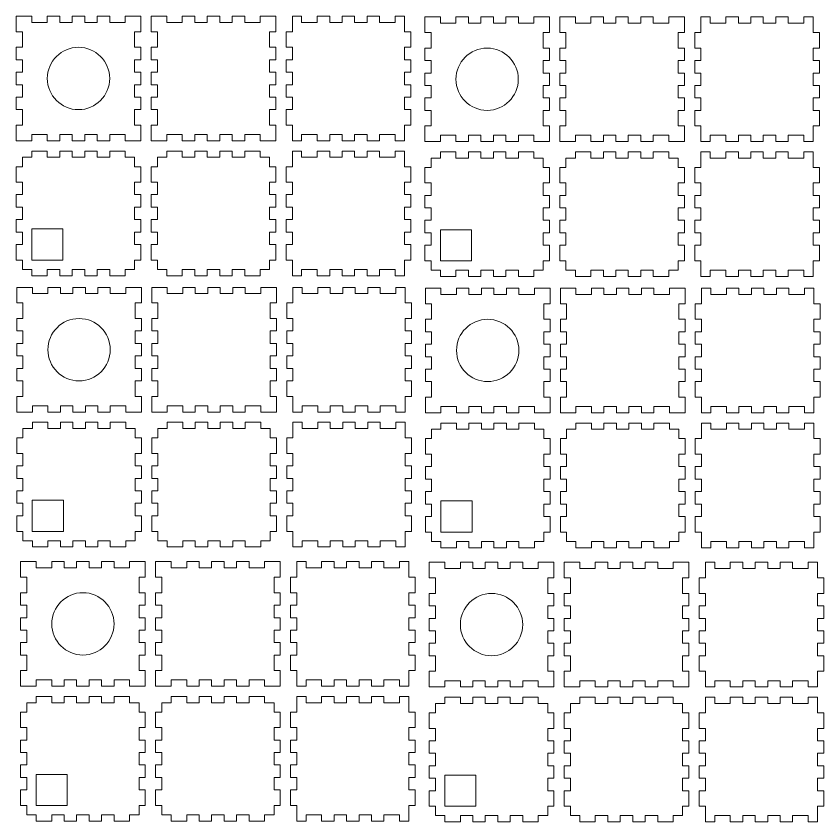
# Model space of a CAD drawing. Header units: inches. Extents: x 6 to 395, y 6 to 393.
import ezdxf

# ---------------------------------------------------------------- set-up
doc = ezdxf.new("R2010")
doc.units = ezdxf.units.IN
doc.header["$MEASUREMENT"] = 0
doc.layers.add('Layer 1', color=7, linetype='Continuous')

# ---------------------------------------------------------------- blocks, each defined once
blk = doc.blocks.new('block 2')
at = {"layer": 'Layer 1', "color": 7, "lineweight": 13, "true_color": 0xffffff}
blk.add_lwpolyline([(6.47, 393.38), (13.98, 393.38), (13.98, 390.38), (21.46, 390.38), (21.46, 393.38), (27.46, 393.38), (27.46, 390.38), (33.46, 390.38), (33.46, 393.38), (39.49, 393.38), (39.49, 390.38), (45.48, 390.38), (45.48, 393.38), (51.48, 393.38), (51.48, 390.38), (58.96, 390.38), (58.96, 393.38), (66.48, 393.38), (66.48, 385.87), (63.48, 385.87), (63.48, 378.39), (66.48, 378.39), (66.48, 372.39), (63.48, 372.39), (63.48, 366.36), (66.48, 366.36), (66.48, 360.36), (63.48, 360.36), (63.48, 354.36), (66.48, 354.36), (66.48, 348.37), (63.48, 348.37), (63.48, 340.89), (66.48, 340.89), (66.48, 333.37), (58.96, 333.37), (58.96, 336.37), (51.48, 336.37), (51.48, 333.37), (45.48, 333.37), (45.48, 336.37), (39.49, 336.37), (39.49, 333.37), (33.46, 333.37), (33.46, 336.37), (27.46, 336.37), (27.46, 333.37), (21.46, 333.37), (21.46, 336.37), (13.98, 336.37), (13.98, 333.37), (6.47, 333.37), (6.47, 340.89), (9.47, 340.89), (9.47, 348.37), (6.47, 348.37), (6.47, 354.36), (9.47, 354.36), (9.47, 360.36), (6.47, 360.36), (6.47, 366.36), (9.47, 366.36), (9.47, 372.39), (6.47, 372.39), (6.47, 378.39), (9.47, 378.39), (9.47, 385.87), (6.47, 385.87), (6.47, 393.38)], dxfattribs=at)
blk = doc.blocks.new('block 3')
at = {"layer": 'Layer 1', "color": 7, "lineweight": 13, "true_color": 0xffffff}
blk.add_lwpolyline([(71.41, 393.38), (78.93, 393.38), (78.93, 390.38), (86.41, 390.38), (86.41, 393.38), (92.4, 393.38), (92.4, 390.38), (98.4, 390.38), (98.4, 393.38), (104.4, 393.38), (104.4, 390.38), (110.4, 390.38), (110.4, 393.38), (116.43, 393.38), (116.43, 390.38), (123.91, 390.38), (123.91, 393.38), (131.42, 393.38), (131.42, 385.87), (128.42, 385.87), (128.42, 378.39), (131.42, 378.39), (131.42, 372.39), (128.42, 372.39), (128.42, 366.36), (131.42, 366.36), (131.42, 360.36), (128.42, 360.36), (128.42, 354.36), (131.42, 354.36), (131.42, 348.37), (128.42, 348.37), (128.42, 340.89), (131.42, 340.89), (131.42, 333.37), (123.91, 333.37), (123.91, 336.37), (116.43, 336.37), (116.43, 333.37), (110.4, 333.37), (110.4, 336.37), (104.4, 336.37), (104.4, 333.37), (98.4, 333.37), (98.4, 336.37), (92.4, 336.37), (92.4, 333.37), (86.41, 333.37), (86.41, 336.37), (78.93, 336.37), (78.93, 333.37), (71.41, 333.37), (71.41, 340.89), (74.41, 340.89), (74.41, 348.37), (71.41, 348.37), (71.41, 354.36), (74.41, 354.36), (74.41, 360.36), (71.41, 360.36), (71.41, 366.36), (74.41, 366.36), (74.41, 372.39), (71.41, 372.39), (71.41, 378.39), (74.41, 378.39), (74.41, 385.87), (71.41, 385.87), (71.41, 393.38)], dxfattribs=at)
blk = doc.blocks.new('block 4')
at = {"layer": 'Layer 1', "color": 7, "lineweight": 13, "true_color": 0xffffff}
blk.add_lwpolyline([(139.36, 393.38), (143.84, 393.38), (143.84, 390.38), (151.35, 390.38), (151.35, 393.38), (157.35, 393.38), (157.35, 390.38), (163.35, 390.38), (163.35, 393.38), (169.34, 393.38), (169.34, 390.38), (175.34, 390.38), (175.34, 393.38), (181.34, 393.38), (181.34, 390.38), (188.85, 390.38), (188.85, 393.38), (193.33, 393.38), (193.33, 385.87), (196.37, 385.87), (196.37, 378.39), (193.33, 378.39), (193.33, 372.39), (196.37, 372.39), (196.37, 366.36), (193.33, 366.36), (193.33, 360.36), (196.37, 360.36), (196.37, 354.36), (193.33, 354.36), (193.33, 348.37), (196.37, 348.37), (196.37, 340.89), (193.33, 340.89), (193.33, 333.37), (188.85, 333.37), (188.85, 336.37), (181.34, 336.37), (181.34, 333.37), (175.34, 333.37), (175.34, 336.37), (169.34, 336.37), (169.34, 333.37), (163.35, 333.37), (163.35, 336.37), (157.35, 336.37), (157.35, 333.37), (151.35, 333.37), (151.35, 336.37), (143.84, 336.37), (143.84, 333.37), (139.36, 333.37), (139.36, 340.89), (136.36, 340.89), (136.36, 348.37), (139.36, 348.37), (139.36, 354.36), (136.36, 354.36), (136.36, 360.36), (139.36, 360.36), (139.36, 366.36), (136.36, 366.36), (136.36, 372.39), (139.36, 372.39), (139.36, 378.39), (136.36, 378.39), (136.36, 385.87), (139.36, 385.87), (139.36, 393.38)], dxfattribs=at)
blk = doc.blocks.new('block 5')
at = {"layer": 'Layer 1', "color": 7, "lineweight": 13, "true_color": 0xffffff}
blk.add_lwpolyline([(139.36, 328.44), (143.84, 328.44), (143.84, 325.44), (151.35, 325.44), (151.35, 328.44), (157.35, 328.44), (157.35, 325.44), (163.35, 325.44), (163.35, 328.44), (169.34, 328.44), (169.34, 325.44), (175.34, 325.44), (175.34, 328.44), (181.34, 328.44), (181.34, 325.44), (188.85, 325.44), (188.85, 328.44), (193.33, 328.44), (193.33, 320.92), (196.37, 320.92), (196.37, 313.44), (193.33, 313.44), (193.33, 307.45), (196.37, 307.45), (196.37, 301.45), (193.33, 301.45), (193.33, 295.45), (196.37, 295.45), (196.37, 289.45), (193.33, 289.45), (193.33, 283.42), (196.37, 283.42), (196.37, 275.94), (193.33, 275.94), (193.33, 268.43), (188.85, 268.43), (188.85, 271.43), (181.34, 271.43), (181.34, 268.43), (175.34, 268.43), (175.34, 271.43), (169.34, 271.43), (169.34, 268.43), (163.35, 268.43), (163.35, 271.43), (157.35, 271.43), (157.35, 268.43), (151.35, 268.43), (151.35, 271.43), (143.84, 271.43), (143.84, 268.43), (139.36, 268.43), (139.36, 275.94), (136.36, 275.94), (136.36, 283.42), (139.36, 283.42), (139.36, 289.45), (136.36, 289.45), (136.36, 295.45), (139.36, 295.45), (139.36, 301.45), (136.36, 301.45), (136.36, 307.45), (139.36, 307.45), (139.36, 313.44), (136.36, 313.44), (136.36, 320.92), (139.36, 320.92), (139.36, 328.44)], dxfattribs=at)
blk = doc.blocks.new('block 6')
at = {"layer": 'Layer 1', "color": 7, "lineweight": 13, "true_color": 0xffffff}
blk.add_lwpolyline([(9.47, 325.44), (13.98, 325.44), (13.98, 328.44), (21.46, 328.44), (21.46, 325.44), (27.46, 325.44), (27.46, 328.44), (33.46, 328.44), (33.46, 325.44), (39.49, 325.44), (39.49, 328.44), (45.48, 328.44), (45.48, 325.44), (51.48, 325.44), (51.48, 328.44), (58.96, 328.44), (58.96, 325.44), (63.48, 325.44), (63.48, 320.92), (66.48, 320.92), (66.48, 313.44), (63.48, 313.44), (63.48, 307.45), (66.48, 307.45), (66.48, 301.45), (63.48, 301.45), (63.48, 295.45), (66.48, 295.45), (66.48, 289.45), (63.48, 289.45), (63.48, 283.42), (66.48, 283.42), (66.48, 275.94), (63.48, 275.94), (63.48, 271.43), (58.96, 271.43), (58.96, 268.43), (51.48, 268.43), (51.48, 271.43), (45.48, 271.43), (45.48, 268.43), (39.49, 268.43), (39.49, 271.43), (33.46, 271.43), (33.46, 268.43), (27.46, 268.43), (27.46, 271.43), (21.46, 271.43), (21.46, 268.43), (13.98, 268.43), (13.98, 271.43), (9.47, 271.43), (9.47, 275.94), (6.47, 275.94), (6.47, 283.42), (9.47, 283.42), (9.47, 289.45), (6.47, 289.45), (6.47, 295.45), (9.47, 295.45), (9.47, 301.45), (6.47, 301.45), (6.47, 307.45), (9.47, 307.45), (9.47, 313.44), (6.47, 313.44), (6.47, 320.92), (9.47, 320.92), (9.47, 325.44)], dxfattribs=at)
blk = doc.blocks.new('block 7')
at = {"layer": 'Layer 1', "color": 7, "lineweight": 13, "true_color": 0xffffff}
blk.add_lwpolyline([(74.41, 325.44), (78.93, 325.44), (78.93, 328.44), (86.41, 328.44), (86.41, 325.44), (92.4, 325.44), (92.4, 328.44), (98.4, 328.44), (98.4, 325.44), (104.4, 325.44), (104.4, 328.44), (110.4, 328.44), (110.4, 325.44), (116.43, 325.44), (116.43, 328.44), (123.91, 328.44), (123.91, 325.44), (128.42, 325.44), (128.42, 320.92), (131.42, 320.92), (131.42, 313.44), (128.42, 313.44), (128.42, 307.45), (131.42, 307.45), (131.42, 301.45), (128.42, 301.45), (128.42, 295.45), (131.42, 295.45), (131.42, 289.45), (128.42, 289.45), (128.42, 283.42), (131.42, 283.42), (131.42, 275.94), (128.42, 275.94), (128.42, 271.43), (123.91, 271.43), (123.91, 268.43), (116.43, 268.43), (116.43, 271.43), (110.4, 271.43), (110.4, 268.43), (104.4, 268.43), (104.4, 271.43), (98.4, 271.43), (98.4, 268.43), (92.4, 268.43), (92.4, 271.43), (86.41, 271.43), (86.41, 268.43), (78.93, 268.43), (78.93, 271.43), (74.41, 271.43), (74.41, 275.94), (71.41, 275.94), (71.41, 283.42), (74.41, 283.42), (74.41, 289.45), (71.41, 289.45), (71.41, 295.45), (74.41, 295.45), (74.41, 301.45), (71.41, 301.45), (71.41, 307.45), (74.41, 307.45), (74.41, 313.44), (71.41, 313.44), (71.41, 320.92), (74.41, 320.92), (74.41, 325.44)], dxfattribs=at)
blk = doc.blocks.new('block 8')
at = {"layer": 'Layer 1', "color": 7, "lineweight": 13, "true_color": 0xffffff}
blk.add_lwpolyline([(203.1, 393.03), (210.61, 393.03), (210.61, 390.03), (218.09, 390.03), (218.09, 393.03), (224.09, 393.03), (224.09, 390.03), (230.08, 390.03), (230.08, 393.03), (236.12, 393.03), (236.12, 390.03), (242.11, 390.03), (242.11, 393.03), (248.11, 393.03), (248.11, 390.03), (255.59, 390.03), (255.59, 393.03), (263.1, 393.03), (263.1, 385.52), (260.1, 385.52), (260.1, 378.04), (263.1, 378.04), (263.1, 372.04), (260.1, 372.04), (260.1, 366.01), (263.1, 366.01), (263.1, 360.01), (260.1, 360.01), (260.1, 354.01), (263.1, 354.01), (263.1, 348.01), (260.1, 348.01), (260.1, 340.54), (263.1, 340.54), (263.1, 333.02), (255.59, 333.02), (255.59, 336.02), (248.11, 336.02), (248.11, 333.02), (242.11, 333.02), (242.11, 336.02), (236.12, 336.02), (236.12, 333.02), (230.08, 333.02), (230.08, 336.02), (224.09, 336.02), (224.09, 333.02), (218.09, 333.02), (218.09, 336.02), (210.61, 336.02), (210.61, 333.02), (203.1, 333.02), (203.1, 340.54), (206.09, 340.54), (206.09, 348.01), (203.1, 348.01), (203.1, 354.01), (206.09, 354.01), (206.09, 360.01), (203.1, 360.01), (203.1, 366.01), (206.09, 366.01), (206.09, 372.04), (203.1, 372.04), (203.1, 378.04), (206.09, 378.04), (206.09, 385.52), (203.1, 385.52), (203.1, 393.03)], dxfattribs=at)
blk = doc.blocks.new('block 9')
at = {"layer": 'Layer 1', "color": 7, "lineweight": 13, "true_color": 0xffffff}
blk.add_lwpolyline([(268.04, 393.03), (275.56, 393.03), (275.56, 390.03), (283.03, 390.03), (283.03, 393.03), (289.03, 393.03), (289.03, 390.03), (295.03, 390.03), (295.03, 393.03), (301.03, 393.03), (301.03, 390.03), (307.02, 390.03), (307.02, 393.03), (313.06, 393.03), (313.06, 390.03), (320.53, 390.03), (320.53, 393.03), (328.05, 393.03), (328.05, 385.52), (325.05, 385.52), (325.05, 378.04), (328.05, 378.04), (328.05, 372.04), (325.05, 372.04), (325.05, 366.01), (328.05, 366.01), (328.05, 360.01), (325.05, 360.01), (325.05, 354.01), (328.05, 354.01), (328.05, 348.01), (325.05, 348.01), (325.05, 340.54), (328.05, 340.54), (328.05, 333.02), (320.53, 333.02), (320.53, 336.02), (313.06, 336.02), (313.06, 333.02), (307.02, 333.02), (307.02, 336.02), (301.03, 336.02), (301.03, 333.02), (295.03, 333.02), (295.03, 336.02), (289.03, 336.02), (289.03, 333.02), (283.03, 333.02), (283.03, 336.02), (275.56, 336.02), (275.56, 333.02), (268.04, 333.02), (268.04, 340.54), (271.04, 340.54), (271.04, 348.01), (268.04, 348.01), (268.04, 354.01), (271.04, 354.01), (271.04, 360.01), (268.04, 360.01), (268.04, 366.01), (271.04, 366.01), (271.04, 372.04), (268.04, 372.04), (268.04, 378.04), (271.04, 378.04), (271.04, 385.52), (268.04, 385.52), (268.04, 393.03)], dxfattribs=at)
blk = doc.blocks.new('block 10')
at = {"layer": 'Layer 1', "color": 7, "lineweight": 13, "true_color": 0xffffff}
blk.add_lwpolyline([(335.99, 393.03), (340.47, 393.03), (340.47, 390.03), (347.98, 390.03), (347.98, 393.03), (353.98, 393.03), (353.98, 390.03), (359.97, 390.03), (359.97, 393.03), (365.97, 393.03), (365.97, 390.03), (371.97, 390.03), (371.97, 393.03), (377.97, 393.03), (377.97, 390.03), (385.48, 390.03), (385.48, 393.03), (389.96, 393.03), (389.96, 385.52), (392.99, 385.52), (392.99, 378.04), (389.96, 378.04), (389.96, 372.04), (392.99, 372.04), (392.99, 366.01), (389.96, 366.01), (389.96, 360.01), (392.99, 360.01), (392.99, 354.01), (389.96, 354.01), (389.96, 348.01), (392.99, 348.01), (392.99, 340.54), (389.96, 340.54), (389.96, 333.02), (385.48, 333.02), (385.48, 336.02), (377.97, 336.02), (377.97, 333.02), (371.97, 333.02), (371.97, 336.02), (365.97, 336.02), (365.97, 333.02), (359.97, 333.02), (359.97, 336.02), (353.98, 336.02), (353.98, 333.02), (347.98, 333.02), (347.98, 336.02), (340.47, 336.02), (340.47, 333.02), (335.99, 333.02), (335.99, 340.54), (332.99, 340.54), (332.99, 348.01), (335.99, 348.01), (335.99, 354.01), (332.99, 354.01), (332.99, 360.01), (335.99, 360.01), (335.99, 366.01), (332.99, 366.01), (332.99, 372.04), (335.99, 372.04), (335.99, 378.04), (332.99, 378.04), (332.99, 385.52), (335.99, 385.52), (335.99, 393.03)], dxfattribs=at)
blk = doc.blocks.new('block 11')
at = {"layer": 'Layer 1', "color": 7, "lineweight": 13, "true_color": 0xffffff}
blk.add_lwpolyline([(335.99, 328.08), (340.47, 328.08), (340.47, 325.08), (347.98, 325.08), (347.98, 328.08), (353.98, 328.08), (353.98, 325.08), (359.97, 325.08), (359.97, 328.08), (365.97, 328.08), (365.97, 325.08), (371.97, 325.08), (371.97, 328.08), (377.97, 328.08), (377.97, 325.08), (385.48, 325.08), (385.48, 328.08), (389.96, 328.08), (389.96, 320.57), (392.99, 320.57), (392.99, 313.09), (389.96, 313.09), (389.96, 307.09), (392.99, 307.09), (392.99, 301.1), (389.96, 301.1), (389.96, 295.1), (392.99, 295.1), (392.99, 289.1), (389.96, 289.1), (389.96, 283.07), (392.99, 283.07), (392.99, 275.59), (389.96, 275.59), (389.96, 268.08), (385.48, 268.08), (385.48, 271.07), (377.97, 271.07), (377.97, 268.08), (371.97, 268.08), (371.97, 271.07), (365.97, 271.07), (365.97, 268.08), (359.97, 268.08), (359.97, 271.07), (353.98, 271.07), (353.98, 268.08), (347.98, 268.08), (347.98, 271.07), (340.47, 271.07), (340.47, 268.08), (335.99, 268.08), (335.99, 275.59), (332.99, 275.59), (332.99, 283.07), (335.99, 283.07), (335.99, 289.1), (332.99, 289.1), (332.99, 295.1), (335.99, 295.1), (335.99, 301.1), (332.99, 301.1), (332.99, 307.09), (335.99, 307.09), (335.99, 313.09), (332.99, 313.09), (332.99, 320.57), (335.99, 320.57), (335.99, 328.08)], dxfattribs=at)
blk = doc.blocks.new('block 12')
at = {"layer": 'Layer 1', "color": 7, "lineweight": 13, "true_color": 0xffffff}
blk.add_lwpolyline([(206.09, 325.08), (210.61, 325.08), (210.61, 328.08), (218.09, 328.08), (218.09, 325.08), (224.09, 325.08), (224.09, 328.08), (230.08, 328.08), (230.08, 325.08), (236.12, 325.08), (236.12, 328.08), (242.11, 328.08), (242.11, 325.08), (248.11, 325.08), (248.11, 328.08), (255.59, 328.08), (255.59, 325.08), (260.1, 325.08), (260.1, 320.57), (263.1, 320.57), (263.1, 313.09), (260.1, 313.09), (260.1, 307.09), (263.1, 307.09), (263.1, 301.1), (260.1, 301.1), (260.1, 295.1), (263.1, 295.1), (263.1, 289.1), (260.1, 289.1), (260.1, 283.07), (263.1, 283.07), (263.1, 275.59), (260.1, 275.59), (260.1, 271.07), (255.59, 271.07), (255.59, 268.08), (248.11, 268.08), (248.11, 271.07), (242.11, 271.07), (242.11, 268.08), (236.12, 268.08), (236.12, 271.07), (230.08, 271.07), (230.08, 268.08), (224.09, 268.08), (224.09, 271.07), (218.09, 271.07), (218.09, 268.08), (210.61, 268.08), (210.61, 271.07), (206.09, 271.07), (206.09, 275.59), (203.1, 275.59), (203.1, 283.07), (206.09, 283.07), (206.09, 289.1), (203.1, 289.1), (203.1, 295.1), (206.09, 295.1), (206.09, 301.1), (203.1, 301.1), (203.1, 307.09), (206.09, 307.09), (206.09, 313.09), (203.1, 313.09), (203.1, 320.57), (206.09, 320.57), (206.09, 325.08)], dxfattribs=at)
blk = doc.blocks.new('block 13')
at = {"layer": 'Layer 1', "color": 7, "lineweight": 13, "true_color": 0xffffff}
blk.add_lwpolyline([(271.04, 325.08), (275.56, 325.08), (275.56, 328.08), (283.03, 328.08), (283.03, 325.08), (289.03, 325.08), (289.03, 328.08), (295.03, 328.08), (295.03, 325.08), (301.03, 325.08), (301.03, 328.08), (307.02, 328.08), (307.02, 325.08), (313.06, 325.08), (313.06, 328.08), (320.53, 328.08), (320.53, 325.08), (325.05, 325.08), (325.05, 320.57), (328.05, 320.57), (328.05, 313.09), (325.05, 313.09), (325.05, 307.09), (328.05, 307.09), (328.05, 301.1), (325.05, 301.1), (325.05, 295.1), (328.05, 295.1), (328.05, 289.1), (325.05, 289.1), (325.05, 283.07), (328.05, 283.07), (328.05, 275.59), (325.05, 275.59), (325.05, 271.07), (320.53, 271.07), (320.53, 268.08), (313.06, 268.08), (313.06, 271.07), (307.02, 271.07), (307.02, 268.08), (301.03, 268.08), (301.03, 271.07), (295.03, 271.07), (295.03, 268.08), (289.03, 268.08), (289.03, 271.07), (283.03, 271.07), (283.03, 268.08), (275.56, 268.08), (275.56, 271.07), (271.04, 271.07), (271.04, 275.59), (268.04, 275.59), (268.04, 283.07), (271.04, 283.07), (271.04, 289.1), (268.04, 289.1), (268.04, 295.1), (271.04, 295.1), (271.04, 301.1), (268.04, 301.1), (268.04, 307.09), (271.04, 307.09), (271.04, 313.09), (268.04, 313.09), (268.04, 320.57), (271.04, 320.57), (271.04, 325.08)], dxfattribs=at)
blk = doc.blocks.new('block 14')
at = {"layer": 'Layer 1', "color": 7, "lineweight": 13, "true_color": 0xffffff}
blk.add_lwpolyline([(6.74, 262.82), (14.26, 262.82), (14.26, 259.82), (21.74, 259.82), (21.74, 262.82), (27.73, 262.82), (27.73, 259.82), (33.73, 259.82), (33.73, 262.82), (39.76, 262.82), (39.76, 259.82), (45.76, 259.82), (45.76, 262.82), (51.76, 262.82), (51.76, 259.82), (59.24, 259.82), (59.24, 262.82), (66.75, 262.82), (66.75, 255.31), (63.75, 255.31), (63.75, 247.83), (66.75, 247.83), (66.75, 241.83), (63.75, 241.83), (63.75, 235.8), (66.75, 235.8), (66.75, 229.8), (63.75, 229.8), (63.75, 223.8), (66.75, 223.8), (66.75, 217.8), (63.75, 217.8), (63.75, 210.33), (66.75, 210.33), (66.75, 202.81), (59.24, 202.81), (59.24, 205.81), (51.76, 205.81), (51.76, 202.81), (45.76, 202.81), (45.76, 205.81), (39.76, 205.81), (39.76, 202.81), (33.73, 202.81), (33.73, 205.81), (27.73, 205.81), (27.73, 202.81), (21.74, 202.81), (21.74, 205.81), (14.26, 205.81), (14.26, 202.81), (6.74, 202.81), (6.74, 210.33), (9.74, 210.33), (9.74, 217.8), (6.74, 217.8), (6.74, 223.8), (9.74, 223.8), (9.74, 229.8), (6.74, 229.8), (6.74, 235.8), (9.74, 235.8), (9.74, 241.83), (6.74, 241.83), (6.74, 247.83), (9.74, 247.83), (9.74, 255.31), (6.74, 255.31), (6.74, 262.82)], dxfattribs=at)
blk = doc.blocks.new('block 15')
at = {"layer": 'Layer 1', "color": 7, "lineweight": 13, "true_color": 0xffffff}
blk.add_lwpolyline([(71.69, 262.82), (79.2, 262.82), (79.2, 259.82), (86.68, 259.82), (86.68, 262.82), (92.68, 262.82), (92.68, 259.82), (98.68, 259.82), (98.68, 262.82), (104.67, 262.82), (104.67, 259.82), (110.67, 259.82), (110.67, 262.82), (116.7, 262.82), (116.7, 259.82), (124.18, 259.82), (124.18, 262.82), (131.7, 262.82), (131.7, 255.31), (128.7, 255.31), (128.7, 247.83), (131.7, 247.83), (131.7, 241.83), (128.7, 241.83), (128.7, 235.8), (131.7, 235.8), (131.7, 229.8), (128.7, 229.8), (128.7, 223.8), (131.7, 223.8), (131.7, 217.8), (128.7, 217.8), (128.7, 210.33), (131.7, 210.33), (131.7, 202.81), (124.18, 202.81), (124.18, 205.81), (116.7, 205.81), (116.7, 202.81), (110.67, 202.81), (110.67, 205.81), (104.67, 205.81), (104.67, 202.81), (98.68, 202.81), (98.68, 205.81), (92.68, 205.81), (92.68, 202.81), (86.68, 202.81), (86.68, 205.81), (79.2, 205.81), (79.2, 202.81), (71.69, 202.81), (71.69, 210.33), (74.69, 210.33), (74.69, 217.8), (71.69, 217.8), (71.69, 223.8), (74.69, 223.8), (74.69, 229.8), (71.69, 229.8), (71.69, 235.8), (74.69, 235.8), (74.69, 241.83), (71.69, 241.83), (71.69, 247.83), (74.69, 247.83), (74.69, 255.31), (71.69, 255.31), (71.69, 262.82)], dxfattribs=at)
blk = doc.blocks.new('block 16')
at = {"layer": 'Layer 1', "color": 7, "lineweight": 13, "true_color": 0xffffff}
blk.add_lwpolyline([(139.63, 262.82), (144.11, 262.82), (144.11, 259.82), (151.63, 259.82), (151.63, 262.82), (157.63, 262.82), (157.63, 259.82), (163.62, 259.82), (163.62, 262.82), (169.62, 262.82), (169.62, 259.82), (175.62, 259.82), (175.62, 262.82), (181.61, 262.82), (181.61, 259.82), (189.13, 259.82), (189.13, 262.82), (193.61, 262.82), (193.61, 255.31), (196.64, 255.31), (196.64, 247.83), (193.61, 247.83), (193.61, 241.83), (196.64, 241.83), (196.64, 235.8), (193.61, 235.8), (193.61, 229.8), (196.64, 229.8), (196.64, 223.8), (193.61, 223.8), (193.61, 217.8), (196.64, 217.8), (196.64, 210.33), (193.61, 210.33), (193.61, 202.81), (189.13, 202.81), (189.13, 205.81), (181.61, 205.81), (181.61, 202.81), (175.62, 202.81), (175.62, 205.81), (169.62, 205.81), (169.62, 202.81), (163.62, 202.81), (163.62, 205.81), (157.63, 205.81), (157.63, 202.81), (151.63, 202.81), (151.63, 205.81), (144.11, 205.81), (144.11, 202.81), (139.63, 202.81), (139.63, 210.33), (136.64, 210.33), (136.64, 217.8), (139.63, 217.8), (139.63, 223.8), (136.64, 223.8), (136.64, 229.8), (139.63, 229.8), (139.63, 235.8), (136.64, 235.8), (136.64, 241.83), (139.63, 241.83), (139.63, 247.83), (136.64, 247.83), (136.64, 255.31), (139.63, 255.31), (139.63, 262.82)], dxfattribs=at)
blk = doc.blocks.new('block 17')
at = {"layer": 'Layer 1', "color": 7, "lineweight": 13, "true_color": 0xffffff}
blk.add_lwpolyline([(139.63, 197.87), (144.11, 197.87), (144.11, 194.87), (151.63, 194.87), (151.63, 197.87), (157.63, 197.87), (157.63, 194.87), (163.62, 194.87), (163.62, 197.87), (169.62, 197.87), (169.62, 194.87), (175.62, 194.87), (175.62, 197.87), (181.61, 197.87), (181.61, 194.87), (189.13, 194.87), (189.13, 197.87), (193.61, 197.87), (193.61, 190.36), (196.64, 190.36), (196.64, 182.88), (193.61, 182.88), (193.61, 176.88), (196.64, 176.88), (196.64, 170.89), (193.61, 170.89), (193.61, 164.89), (196.64, 164.89), (196.64, 158.89), (193.61, 158.89), (193.61, 152.86), (196.64, 152.86), (196.64, 145.38), (193.61, 145.38), (193.61, 137.87), (189.13, 137.87), (189.13, 140.86), (181.61, 140.86), (181.61, 137.87), (175.62, 137.87), (175.62, 140.86), (169.62, 140.86), (169.62, 137.87), (163.62, 137.87), (163.62, 140.86), (157.63, 140.86), (157.63, 137.87), (151.63, 137.87), (151.63, 140.86), (144.11, 140.86), (144.11, 137.87), (139.63, 137.87), (139.63, 145.38), (136.64, 145.38), (136.64, 152.86), (139.63, 152.86), (139.63, 158.89), (136.64, 158.89), (136.64, 164.89), (139.63, 164.89), (139.63, 170.89), (136.64, 170.89), (136.64, 176.88), (139.63, 176.88), (139.63, 182.88), (136.64, 182.88), (136.64, 190.36), (139.63, 190.36), (139.63, 197.87)], dxfattribs=at)
blk = doc.blocks.new('block 18')
at = {"layer": 'Layer 1', "color": 7, "lineweight": 13, "true_color": 0xffffff}
blk.add_lwpolyline([(9.74, 194.87), (14.26, 194.87), (14.26, 197.87), (21.74, 197.87), (21.74, 194.87), (27.73, 194.87), (27.73, 197.87), (33.73, 197.87), (33.73, 194.87), (39.76, 194.87), (39.76, 197.87), (45.76, 197.87), (45.76, 194.87), (51.76, 194.87), (51.76, 197.87), (59.24, 197.87), (59.24, 194.87), (63.75, 194.87), (63.75, 190.36), (66.75, 190.36), (66.75, 182.88), (63.75, 182.88), (63.75, 176.88), (66.75, 176.88), (66.75, 170.89), (63.75, 170.89), (63.75, 164.89), (66.75, 164.89), (66.75, 158.89), (63.75, 158.89), (63.75, 152.86), (66.75, 152.86), (66.75, 145.38), (63.75, 145.38), (63.75, 140.86), (59.24, 140.86), (59.24, 137.87), (51.76, 137.87), (51.76, 140.86), (45.76, 140.86), (45.76, 137.87), (39.76, 137.87), (39.76, 140.86), (33.73, 140.86), (33.73, 137.87), (27.73, 137.87), (27.73, 140.86), (21.74, 140.86), (21.74, 137.87), (14.26, 137.87), (14.26, 140.86), (9.74, 140.86), (9.74, 145.38), (6.74, 145.38), (6.74, 152.86), (9.74, 152.86), (9.74, 158.89), (6.74, 158.89), (6.74, 164.89), (9.74, 164.89), (9.74, 170.89), (6.74, 170.89), (6.74, 176.88), (9.74, 176.88), (9.74, 182.88), (6.74, 182.88), (6.74, 190.36), (9.74, 190.36), (9.74, 194.87)], dxfattribs=at)
blk = doc.blocks.new('block 19')
at = {"layer": 'Layer 1', "color": 7, "lineweight": 13, "true_color": 0xffffff}
blk.add_lwpolyline([(74.69, 194.87), (79.2, 194.87), (79.2, 197.87), (86.68, 197.87), (86.68, 194.87), (92.68, 194.87), (92.68, 197.87), (98.68, 197.87), (98.68, 194.87), (104.67, 194.87), (104.67, 197.87), (110.67, 197.87), (110.67, 194.87), (116.7, 194.87), (116.7, 197.87), (124.18, 197.87), (124.18, 194.87), (128.7, 194.87), (128.7, 190.36), (131.7, 190.36), (131.7, 182.88), (128.7, 182.88), (128.7, 176.88), (131.7, 176.88), (131.7, 170.89), (128.7, 170.89), (128.7, 164.89), (131.7, 164.89), (131.7, 158.89), (128.7, 158.89), (128.7, 152.86), (131.7, 152.86), (131.7, 145.38), (128.7, 145.38), (128.7, 140.86), (124.18, 140.86), (124.18, 137.87), (116.7, 137.87), (116.7, 140.86), (110.67, 140.86), (110.67, 137.87), (104.67, 137.87), (104.67, 140.86), (98.68, 140.86), (98.68, 137.87), (92.68, 137.87), (92.68, 140.86), (86.68, 140.86), (86.68, 137.87), (79.2, 137.87), (79.2, 140.86), (74.69, 140.86), (74.69, 145.38), (71.69, 145.38), (71.69, 152.86), (74.69, 152.86), (74.69, 158.89), (71.69, 158.89), (71.69, 164.89), (74.69, 164.89), (74.69, 170.89), (71.69, 170.89), (71.69, 176.88), (74.69, 176.88), (74.69, 182.88), (71.69, 182.88), (71.69, 190.36), (74.69, 190.36), (74.69, 194.87)], dxfattribs=at)
blk = doc.blocks.new('block 20')
at = {"layer": 'Layer 1', "color": 7, "lineweight": 13, "true_color": 0xffffff}
blk.add_lwpolyline([(203.37, 262.47), (210.89, 262.47), (210.89, 259.47), (218.36, 259.47), (218.36, 262.47), (224.36, 262.47), (224.36, 259.47), (230.36, 259.47), (230.36, 262.47), (236.39, 262.47), (236.39, 259.47), (242.39, 259.47), (242.39, 262.47), (248.39, 262.47), (248.39, 259.47), (255.86, 259.47), (255.86, 262.47), (263.38, 262.47), (263.38, 254.95), (260.38, 254.95), (260.38, 247.47), (263.38, 247.47), (263.38, 241.48), (260.38, 241.48), (260.38, 235.44), (263.38, 235.44), (263.38, 229.45), (260.38, 229.45), (260.38, 223.45), (263.38, 223.45), (263.38, 217.45), (260.38, 217.45), (260.38, 209.97), (263.38, 209.97), (263.38, 202.46), (255.86, 202.46), (255.86, 205.46), (248.39, 205.46), (248.39, 202.46), (242.39, 202.46), (242.39, 205.46), (236.39, 205.46), (236.39, 202.46), (230.36, 202.46), (230.36, 205.46), (224.36, 205.46), (224.36, 202.46), (218.36, 202.46), (218.36, 205.46), (210.89, 205.46), (210.89, 202.46), (203.37, 202.46), (203.37, 209.97), (206.37, 209.97), (206.37, 217.45), (203.37, 217.45), (203.37, 223.45), (206.37, 223.45), (206.37, 229.45), (203.37, 229.45), (203.37, 235.44), (206.37, 235.44), (206.37, 241.48), (203.37, 241.48), (203.37, 247.47), (206.37, 247.47), (206.37, 254.95), (203.37, 254.95), (203.37, 262.47)], dxfattribs=at)
blk = doc.blocks.new('block 21')
at = {"layer": 'Layer 1', "color": 7, "lineweight": 13, "true_color": 0xffffff}
blk.add_lwpolyline([(268.32, 262.47), (275.83, 262.47), (275.83, 259.47), (283.31, 259.47), (283.31, 262.47), (289.31, 262.47), (289.31, 259.47), (295.3, 259.47), (295.3, 262.47), (301.3, 262.47), (301.3, 259.47), (307.3, 259.47), (307.3, 262.47), (313.33, 262.47), (313.33, 259.47), (320.81, 259.47), (320.81, 262.47), (328.32, 262.47), (328.32, 254.95), (325.33, 254.95), (325.33, 247.47), (328.32, 247.47), (328.32, 241.48), (325.33, 241.48), (325.33, 235.44), (328.32, 235.44), (328.32, 229.45), (325.33, 229.45), (325.33, 223.45), (328.32, 223.45), (328.32, 217.45), (325.33, 217.45), (325.33, 209.97), (328.32, 209.97), (328.32, 202.46), (320.81, 202.46), (320.81, 205.46), (313.33, 205.46), (313.33, 202.46), (307.3, 202.46), (307.3, 205.46), (301.3, 205.46), (301.3, 202.46), (295.3, 202.46), (295.3, 205.46), (289.31, 205.46), (289.31, 202.46), (283.31, 202.46), (283.31, 205.46), (275.83, 205.46), (275.83, 202.46), (268.32, 202.46), (268.32, 209.97), (271.32, 209.97), (271.32, 217.45), (268.32, 217.45), (268.32, 223.45), (271.32, 223.45), (271.32, 229.45), (268.32, 229.45), (268.32, 235.44), (271.32, 235.44), (271.32, 241.48), (268.32, 241.48), (268.32, 247.47), (271.32, 247.47), (271.32, 254.95), (268.32, 254.95), (268.32, 262.47)], dxfattribs=at)
blk = doc.blocks.new('block 22')
at = {"layer": 'Layer 1', "color": 7, "lineweight": 13, "true_color": 0xffffff}
blk.add_lwpolyline([(336.26, 262.47), (340.74, 262.47), (340.74, 259.47), (348.26, 259.47), (348.26, 262.47), (354.25, 262.47), (354.25, 259.47), (360.25, 259.47), (360.25, 262.47), (366.25, 262.47), (366.25, 259.47), (372.25, 259.47), (372.25, 262.47), (378.24, 262.47), (378.24, 259.47), (385.76, 259.47), (385.76, 262.47), (390.24, 262.47), (390.24, 254.95), (393.27, 254.95), (393.27, 247.47), (390.24, 247.47), (390.24, 241.48), (393.27, 241.48), (393.27, 235.44), (390.24, 235.44), (390.24, 229.45), (393.27, 229.45), (393.27, 223.45), (390.24, 223.45), (390.24, 217.45), (393.27, 217.45), (393.27, 209.97), (390.24, 209.97), (390.24, 202.46), (385.76, 202.46), (385.76, 205.46), (378.24, 205.46), (378.24, 202.46), (372.25, 202.46), (372.25, 205.46), (366.25, 205.46), (366.25, 202.46), (360.25, 202.46), (360.25, 205.46), (354.25, 205.46), (354.25, 202.46), (348.26, 202.46), (348.26, 205.46), (340.74, 205.46), (340.74, 202.46), (336.26, 202.46), (336.26, 209.97), (333.26, 209.97), (333.26, 217.45), (336.26, 217.45), (336.26, 223.45), (333.26, 223.45), (333.26, 229.45), (336.26, 229.45), (336.26, 235.44), (333.26, 235.44), (333.26, 241.48), (336.26, 241.48), (336.26, 247.47), (333.26, 247.47), (333.26, 254.95), (336.26, 254.95), (336.26, 262.47)], dxfattribs=at)
blk = doc.blocks.new('block 23')
at = {"layer": 'Layer 1', "color": 7, "lineweight": 13, "true_color": 0xffffff}
blk.add_lwpolyline([(336.26, 197.52), (340.74, 197.52), (340.74, 194.52), (348.26, 194.52), (348.26, 197.52), (354.25, 197.52), (354.25, 194.52), (360.25, 194.52), (360.25, 197.52), (366.25, 197.52), (366.25, 194.52), (372.25, 194.52), (372.25, 197.52), (378.24, 197.52), (378.24, 194.52), (385.76, 194.52), (385.76, 197.52), (390.24, 197.52), (390.24, 190.01), (393.27, 190.01), (393.27, 182.53), (390.24, 182.53), (390.24, 176.53), (393.27, 176.53), (393.27, 170.53), (390.24, 170.53), (390.24, 164.54), (393.27, 164.54), (393.27, 158.54), (390.24, 158.54), (390.24, 152.51), (393.27, 152.51), (393.27, 145.03), (390.24, 145.03), (390.24, 137.51), (385.76, 137.51), (385.76, 140.51), (378.24, 140.51), (378.24, 137.51), (372.25, 137.51), (372.25, 140.51), (366.25, 140.51), (366.25, 137.51), (360.25, 137.51), (360.25, 140.51), (354.25, 140.51), (354.25, 137.51), (348.26, 137.51), (348.26, 140.51), (340.74, 140.51), (340.74, 137.51), (336.26, 137.51), (336.26, 145.03), (333.26, 145.03), (333.26, 152.51), (336.26, 152.51), (336.26, 158.54), (333.26, 158.54), (333.26, 164.54), (336.26, 164.54), (336.26, 170.53), (333.26, 170.53), (333.26, 176.53), (336.26, 176.53), (336.26, 182.53), (333.26, 182.53), (333.26, 190.01), (336.26, 190.01), (336.26, 197.52)], dxfattribs=at)
blk = doc.blocks.new('block 24')
at = {"layer": 'Layer 1', "color": 7, "lineweight": 13, "true_color": 0xffffff}
blk.add_lwpolyline([(206.37, 194.52), (210.89, 194.52), (210.89, 197.52), (218.36, 197.52), (218.36, 194.52), (224.36, 194.52), (224.36, 197.52), (230.36, 197.52), (230.36, 194.52), (236.39, 194.52), (236.39, 197.52), (242.39, 197.52), (242.39, 194.52), (248.39, 194.52), (248.39, 197.52), (255.86, 197.52), (255.86, 194.52), (260.38, 194.52), (260.38, 190.01), (263.38, 190.01), (263.38, 182.53), (260.38, 182.53), (260.38, 176.53), (263.38, 176.53), (263.38, 170.53), (260.38, 170.53), (260.38, 164.54), (263.38, 164.54), (263.38, 158.54), (260.38, 158.54), (260.38, 152.51), (263.38, 152.51), (263.38, 145.03), (260.38, 145.03), (260.38, 140.51), (255.86, 140.51), (255.86, 137.51), (248.39, 137.51), (248.39, 140.51), (242.39, 140.51), (242.39, 137.51), (236.39, 137.51), (236.39, 140.51), (230.36, 140.51), (230.36, 137.51), (224.36, 137.51), (224.36, 140.51), (218.36, 140.51), (218.36, 137.51), (210.89, 137.51), (210.89, 140.51), (206.37, 140.51), (206.37, 145.03), (203.37, 145.03), (203.37, 152.51), (206.37, 152.51), (206.37, 158.54), (203.37, 158.54), (203.37, 164.54), (206.37, 164.54), (206.37, 170.53), (203.37, 170.53), (203.37, 176.53), (206.37, 176.53), (206.37, 182.53), (203.37, 182.53), (203.37, 190.01), (206.37, 190.01), (206.37, 194.52)], dxfattribs=at)
blk = doc.blocks.new('block 25')
at = {"layer": 'Layer 1', "color": 7, "lineweight": 13, "true_color": 0xffffff}
blk.add_lwpolyline([(271.32, 194.52), (275.83, 194.52), (275.83, 197.52), (283.31, 197.52), (283.31, 194.52), (289.31, 194.52), (289.31, 197.52), (295.3, 197.52), (295.3, 194.52), (301.3, 194.52), (301.3, 197.52), (307.3, 197.52), (307.3, 194.52), (313.33, 194.52), (313.33, 197.52), (320.81, 197.52), (320.81, 194.52), (325.33, 194.52), (325.33, 190.01), (328.32, 190.01), (328.32, 182.53), (325.33, 182.53), (325.33, 176.53), (328.32, 176.53), (328.32, 170.53), (325.33, 170.53), (325.33, 164.54), (328.32, 164.54), (328.32, 158.54), (325.33, 158.54), (325.33, 152.51), (328.32, 152.51), (328.32, 145.03), (325.33, 145.03), (325.33, 140.51), (320.81, 140.51), (320.81, 137.51), (313.33, 137.51), (313.33, 140.51), (307.3, 140.51), (307.3, 137.51), (301.3, 137.51), (301.3, 140.51), (295.3, 140.51), (295.3, 137.51), (289.31, 137.51), (289.31, 140.51), (283.31, 140.51), (283.31, 137.51), (275.83, 137.51), (275.83, 140.51), (271.32, 140.51), (271.32, 145.03), (268.32, 145.03), (268.32, 152.51), (271.32, 152.51), (271.32, 158.54), (268.32, 158.54), (268.32, 164.54), (271.32, 164.54), (271.32, 170.53), (268.32, 170.53), (268.32, 176.53), (271.32, 176.53), (271.32, 182.53), (268.32, 182.53), (268.32, 190.01), (271.32, 190.01), (271.32, 194.52)], dxfattribs=at)
blk = doc.blocks.new('block 26')
at = {"layer": 'Layer 1', "color": 7, "lineweight": 13, "true_color": 0xffffff}
blk.add_lwpolyline([(8.58, 130.85), (16.1, 130.85), (16.1, 127.85), (23.58, 127.85), (23.58, 130.85), (29.57, 130.85), (29.57, 127.85), (35.57, 127.85), (35.57, 130.85), (41.6, 130.85), (41.6, 127.85), (47.6, 127.85), (47.6, 130.85), (53.6, 130.85), (53.6, 127.85), (61.08, 127.85), (61.08, 130.85), (68.59, 130.85), (68.59, 123.33), (65.59, 123.33), (65.59, 115.85), (68.59, 115.85), (68.59, 109.85), (65.59, 109.85), (65.59, 103.82), (68.59, 103.82), (68.59, 97.83), (65.59, 97.83), (65.59, 91.83), (68.59, 91.83), (68.59, 85.83), (65.59, 85.83), (65.59, 78.35), (68.59, 78.35), (68.59, 70.84), (61.08, 70.84), (61.08, 73.84), (53.6, 73.84), (53.6, 70.84), (47.6, 70.84), (47.6, 73.84), (41.6, 73.84), (41.6, 70.84), (35.57, 70.84), (35.57, 73.84), (29.57, 73.84), (29.57, 70.84), (23.58, 70.84), (23.58, 73.84), (16.1, 73.84), (16.1, 70.84), (8.58, 70.84), (8.58, 78.35), (11.58, 78.35), (11.58, 85.83), (8.58, 85.83), (8.58, 91.83), (11.58, 91.83), (11.58, 97.83), (8.58, 97.83), (8.58, 103.82), (11.58, 103.82), (11.58, 109.85), (8.58, 109.85), (8.58, 115.85), (11.58, 115.85), (11.58, 123.33), (8.58, 123.33), (8.58, 130.85)], dxfattribs=at)
blk = doc.blocks.new('block 27')
at = {"layer": 'Layer 1', "color": 7, "lineweight": 13, "true_color": 0xffffff}
blk.add_lwpolyline([(73.53, 130.85), (81.04, 130.85), (81.04, 127.85), (88.52, 127.85), (88.52, 130.85), (94.52, 130.85), (94.52, 127.85), (100.52, 127.85), (100.52, 130.85), (106.51, 130.85), (106.51, 127.85), (112.51, 127.85), (112.51, 130.85), (118.54, 130.85), (118.54, 127.85), (126.02, 127.85), (126.02, 130.85), (133.54, 130.85), (133.54, 123.33), (130.54, 123.33), (130.54, 115.85), (133.54, 115.85), (133.54, 109.85), (130.54, 109.85), (130.54, 103.82), (133.54, 103.82), (133.54, 97.83), (130.54, 97.83), (130.54, 91.83), (133.54, 91.83), (133.54, 85.83), (130.54, 85.83), (130.54, 78.35), (133.54, 78.35), (133.54, 70.84), (126.02, 70.84), (126.02, 73.84), (118.54, 73.84), (118.54, 70.84), (112.51, 70.84), (112.51, 73.84), (106.51, 73.84), (106.51, 70.84), (100.52, 70.84), (100.52, 73.84), (94.52, 73.84), (94.52, 70.84), (88.52, 70.84), (88.52, 73.84), (81.04, 73.84), (81.04, 70.84), (73.53, 70.84), (73.53, 78.35), (76.53, 78.35), (76.53, 85.83), (73.53, 85.83), (73.53, 91.83), (76.53, 91.83), (76.53, 97.83), (73.53, 97.83), (73.53, 103.82), (76.53, 103.82), (76.53, 109.85), (73.53, 109.85), (73.53, 115.85), (76.53, 115.85), (76.53, 123.33), (73.53, 123.33), (73.53, 130.85)], dxfattribs=at)
blk = doc.blocks.new('block 28')
at = {"layer": 'Layer 1', "color": 7, "lineweight": 13, "true_color": 0xffffff}
blk.add_lwpolyline([(141.47, 130.85), (145.95, 130.85), (145.95, 127.85), (153.47, 127.85), (153.47, 130.85), (159.47, 130.85), (159.47, 127.85), (165.46, 127.85), (165.46, 130.85), (171.46, 130.85), (171.46, 127.85), (177.46, 127.85), (177.46, 130.85), (183.46, 130.85), (183.46, 127.85), (190.97, 127.85), (190.97, 130.85), (195.45, 130.85), (195.45, 123.33), (198.48, 123.33), (198.48, 115.85), (195.45, 115.85), (195.45, 109.85), (198.48, 109.85), (198.48, 103.82), (195.45, 103.82), (195.45, 97.83), (198.48, 97.83), (198.48, 91.83), (195.45, 91.83), (195.45, 85.83), (198.48, 85.83), (198.48, 78.35), (195.45, 78.35), (195.45, 70.84), (190.97, 70.84), (190.97, 73.84), (183.46, 73.84), (183.46, 70.84), (177.46, 70.84), (177.46, 73.84), (171.46, 73.84), (171.46, 70.84), (165.46, 70.84), (165.46, 73.84), (159.47, 73.84), (159.47, 70.84), (153.47, 70.84), (153.47, 73.84), (145.95, 73.84), (145.95, 70.84), (141.47, 70.84), (141.47, 78.35), (138.48, 78.35), (138.48, 85.83), (141.47, 85.83), (141.47, 91.83), (138.48, 91.83), (138.48, 97.83), (141.47, 97.83), (141.47, 103.82), (138.48, 103.82), (138.48, 109.85), (141.47, 109.85), (141.47, 115.85), (138.48, 115.85), (138.48, 123.33), (141.47, 123.33), (141.47, 130.85)], dxfattribs=at)
blk = doc.blocks.new('block 29')
at = {"layer": 'Layer 1', "color": 7, "lineweight": 13, "true_color": 0xffffff}
blk.add_lwpolyline([(141.47, 65.9), (145.95, 65.9), (145.95, 62.9), (153.47, 62.9), (153.47, 65.9), (159.47, 65.9), (159.47, 62.9), (165.46, 62.9), (165.46, 65.9), (171.46, 65.9), (171.46, 62.9), (177.46, 62.9), (177.46, 65.9), (183.46, 65.9), (183.46, 62.9), (190.97, 62.9), (190.97, 65.9), (195.45, 65.9), (195.45, 58.39), (198.48, 58.39), (198.48, 50.91), (195.45, 50.91), (195.45, 44.91), (198.48, 44.91), (198.48, 38.91), (195.45, 38.91), (195.45, 32.91), (198.48, 32.91), (198.48, 26.92), (195.45, 26.92), (195.45, 20.88), (198.48, 20.88), (198.48, 13.41), (195.45, 13.41), (195.45, 5.89), (190.97, 5.89), (190.97, 8.89), (183.46, 8.89), (183.46, 5.89), (177.46, 5.89), (177.46, 8.89), (171.46, 8.89), (171.46, 5.89), (165.46, 5.89), (165.46, 8.89), (159.47, 8.89), (159.47, 5.89), (153.47, 5.89), (153.47, 8.89), (145.95, 8.89), (145.95, 5.89), (141.47, 5.89), (141.47, 13.41), (138.48, 13.41), (138.48, 20.88), (141.47, 20.88), (141.47, 26.92), (138.48, 26.92), (138.48, 32.91), (141.47, 32.91), (141.47, 38.91), (138.48, 38.91), (138.48, 44.91), (141.47, 44.91), (141.47, 50.91), (138.48, 50.91), (138.48, 58.39), (141.47, 58.39), (141.47, 65.9)], dxfattribs=at)
blk = doc.blocks.new('block 30')
at = {"layer": 'Layer 1', "color": 7, "lineweight": 13, "true_color": 0xffffff}
blk.add_lwpolyline([(11.58, 62.9), (16.1, 62.9), (16.1, 65.9), (23.58, 65.9), (23.58, 62.9), (29.57, 62.9), (29.57, 65.9), (35.57, 65.9), (35.57, 62.9), (41.6, 62.9), (41.6, 65.9), (47.6, 65.9), (47.6, 62.9), (53.6, 62.9), (53.6, 65.9), (61.08, 65.9), (61.08, 62.9), (65.59, 62.9), (65.59, 58.39), (68.59, 58.39), (68.59, 50.91), (65.59, 50.91), (65.59, 44.91), (68.59, 44.91), (68.59, 38.91), (65.59, 38.91), (65.59, 32.91), (68.59, 32.91), (68.59, 26.92), (65.59, 26.92), (65.59, 20.88), (68.59, 20.88), (68.59, 13.41), (65.59, 13.41), (65.59, 8.89), (61.08, 8.89), (61.08, 5.89), (53.6, 5.89), (53.6, 8.89), (47.6, 8.89), (47.6, 5.89), (41.6, 5.89), (41.6, 8.89), (35.57, 8.89), (35.57, 5.89), (29.57, 5.89), (29.57, 8.89), (23.58, 8.89), (23.58, 5.89), (16.1, 5.89), (16.1, 8.89), (11.58, 8.89), (11.58, 13.41), (8.58, 13.41), (8.58, 20.88), (11.58, 20.88), (11.58, 26.92), (8.58, 26.92), (8.58, 32.91), (11.58, 32.91), (11.58, 38.91), (8.58, 38.91), (8.58, 44.91), (11.58, 44.91), (11.58, 50.91), (8.58, 50.91), (8.58, 58.39), (11.58, 58.39), (11.58, 62.9)], dxfattribs=at)
blk = doc.blocks.new('block 31')
at = {"layer": 'Layer 1', "color": 7, "lineweight": 13, "true_color": 0xffffff}
blk.add_lwpolyline([(76.53, 62.9), (81.04, 62.9), (81.04, 65.9), (88.52, 65.9), (88.52, 62.9), (94.52, 62.9), (94.52, 65.9), (100.52, 65.9), (100.52, 62.9), (106.51, 62.9), (106.51, 65.9), (112.51, 65.9), (112.51, 62.9), (118.54, 62.9), (118.54, 65.9), (126.02, 65.9), (126.02, 62.9), (130.54, 62.9), (130.54, 58.39), (133.54, 58.39), (133.54, 50.91), (130.54, 50.91), (130.54, 44.91), (133.54, 44.91), (133.54, 38.91), (130.54, 38.91), (130.54, 32.91), (133.54, 32.91), (133.54, 26.92), (130.54, 26.92), (130.54, 20.88), (133.54, 20.88), (133.54, 13.41), (130.54, 13.41), (130.54, 8.89), (126.02, 8.89), (126.02, 5.89), (118.54, 5.89), (118.54, 8.89), (112.51, 8.89), (112.51, 5.89), (106.51, 5.89), (106.51, 8.89), (100.52, 8.89), (100.52, 5.89), (94.52, 5.89), (94.52, 8.89), (88.52, 8.89), (88.52, 5.89), (81.04, 5.89), (81.04, 8.89), (76.53, 8.89), (76.53, 13.41), (73.53, 13.41), (73.53, 20.88), (76.53, 20.88), (76.53, 26.92), (73.53, 26.92), (73.53, 32.91), (76.53, 32.91), (76.53, 38.91), (73.53, 38.91), (73.53, 44.91), (76.53, 44.91), (76.53, 50.91), (73.53, 50.91), (73.53, 58.39), (76.53, 58.39), (76.53, 62.9)], dxfattribs=at)
blk = doc.blocks.new('block 32')
at = {"layer": 'Layer 1', "color": 7, "lineweight": 13, "true_color": 0xffffff}
blk.add_lwpolyline([(205.21, 130.49), (212.73, 130.49), (212.73, 127.49), (220.2, 127.49), (220.2, 130.49), (226.2, 130.49), (226.2, 127.49), (232.2, 127.49), (232.2, 130.49), (238.23, 130.49), (238.23, 127.49), (244.23, 127.49), (244.23, 130.49), (250.23, 130.49), (250.23, 127.49), (257.71, 127.49), (257.71, 130.49), (265.22, 130.49), (265.22, 122.98), (262.22, 122.98), (262.22, 115.5), (265.22, 115.5), (265.22, 109.5), (262.22, 109.5), (262.22, 103.47), (265.22, 103.47), (265.22, 97.47), (262.22, 97.47), (262.22, 91.48), (265.22, 91.48), (265.22, 85.48), (262.22, 85.48), (262.22, 78), (265.22, 78), (265.22, 70.49), (257.71, 70.49), (257.71, 73.48), (250.23, 73.48), (250.23, 70.49), (244.23, 70.49), (244.23, 73.48), (238.23, 73.48), (238.23, 70.49), (232.2, 70.49), (232.2, 73.48), (226.2, 73.48), (226.2, 70.49), (220.2, 70.49), (220.2, 73.48), (212.73, 73.48), (212.73, 70.49), (205.21, 70.49), (205.21, 78), (208.21, 78), (208.21, 85.48), (205.21, 85.48), (205.21, 91.48), (208.21, 91.48), (208.21, 97.47), (205.21, 97.47), (205.21, 103.47), (208.21, 103.47), (208.21, 109.5), (205.21, 109.5), (205.21, 115.5), (208.21, 115.5), (208.21, 122.98), (205.21, 122.98), (205.21, 130.49)], dxfattribs=at)
blk = doc.blocks.new('block 33')
at = {"layer": 'Layer 1', "color": 7, "lineweight": 13, "true_color": 0xffffff}
blk.add_lwpolyline([(270.16, 130.49), (277.67, 130.49), (277.67, 127.49), (285.15, 127.49), (285.15, 130.49), (291.15, 130.49), (291.15, 127.49), (297.15, 127.49), (297.15, 130.49), (303.14, 130.49), (303.14, 127.49), (309.14, 127.49), (309.14, 130.49), (315.17, 130.49), (315.17, 127.49), (322.65, 127.49), (322.65, 130.49), (330.17, 130.49), (330.17, 122.98), (327.17, 122.98), (327.17, 115.5), (330.17, 115.5), (330.17, 109.5), (327.17, 109.5), (327.17, 103.47), (330.17, 103.47), (330.17, 97.47), (327.17, 97.47), (327.17, 91.48), (330.17, 91.48), (330.17, 85.48), (327.17, 85.48), (327.17, 78), (330.17, 78), (330.17, 70.49), (322.65, 70.49), (322.65, 73.48), (315.17, 73.48), (315.17, 70.49), (309.14, 70.49), (309.14, 73.48), (303.14, 73.48), (303.14, 70.49), (297.15, 70.49), (297.15, 73.48), (291.15, 73.48), (291.15, 70.49), (285.15, 70.49), (285.15, 73.48), (277.67, 73.48), (277.67, 70.49), (270.16, 70.49), (270.16, 78), (273.16, 78), (273.16, 85.48), (270.16, 85.48), (270.16, 91.48), (273.16, 91.48), (273.16, 97.47), (270.16, 97.47), (270.16, 103.47), (273.16, 103.47), (273.16, 109.5), (270.16, 109.5), (270.16, 115.5), (273.16, 115.5), (273.16, 122.98), (270.16, 122.98), (270.16, 130.49)], dxfattribs=at)
blk = doc.blocks.new('block 34')
at = {"layer": 'Layer 1', "color": 7, "lineweight": 13, "true_color": 0xffffff}
blk.add_lwpolyline([(338.1, 130.49), (342.58, 130.49), (342.58, 127.49), (350.1, 127.49), (350.1, 130.49), (356.09, 130.49), (356.09, 127.49), (362.09, 127.49), (362.09, 130.49), (368.09, 130.49), (368.09, 127.49), (374.09, 127.49), (374.09, 130.49), (380.08, 130.49), (380.08, 127.49), (387.6, 127.49), (387.6, 130.49), (392.08, 130.49), (392.08, 122.98), (395.11, 122.98), (395.11, 115.5), (392.08, 115.5), (392.08, 109.5), (395.11, 109.5), (395.11, 103.47), (392.08, 103.47), (392.08, 97.47), (395.11, 97.47), (395.11, 91.48), (392.08, 91.48), (392.08, 85.48), (395.11, 85.48), (395.11, 78), (392.08, 78), (392.08, 70.49), (387.6, 70.49), (387.6, 73.48), (380.08, 73.48), (380.08, 70.49), (374.09, 70.49), (374.09, 73.48), (368.09, 73.48), (368.09, 70.49), (362.09, 70.49), (362.09, 73.48), (356.09, 73.48), (356.09, 70.49), (350.1, 70.49), (350.1, 73.48), (342.58, 73.48), (342.58, 70.49), (338.1, 70.49), (338.1, 78), (335.1, 78), (335.1, 85.48), (338.1, 85.48), (338.1, 91.48), (335.1, 91.48), (335.1, 97.47), (338.1, 97.47), (338.1, 103.47), (335.1, 103.47), (335.1, 109.5), (338.1, 109.5), (338.1, 115.5), (335.1, 115.5), (335.1, 122.98), (338.1, 122.98), (338.1, 130.49)], dxfattribs=at)
blk = doc.blocks.new('block 35')
at = {"layer": 'Layer 1', "color": 7, "lineweight": 13, "true_color": 0xffffff}
blk.add_lwpolyline([(338.1, 65.55), (342.58, 65.55), (342.58, 62.55), (350.1, 62.55), (350.1, 65.55), (356.09, 65.55), (356.09, 62.55), (362.09, 62.55), (362.09, 65.55), (368.09, 65.55), (368.09, 62.55), (374.09, 62.55), (374.09, 65.55), (380.08, 65.55), (380.08, 62.55), (387.6, 62.55), (387.6, 65.55), (392.08, 65.55), (392.08, 58.03), (395.11, 58.03), (395.11, 50.55), (392.08, 50.55), (392.08, 44.56), (395.11, 44.56), (395.11, 38.56), (392.08, 38.56), (392.08, 32.56), (395.11, 32.56), (395.11, 26.56), (392.08, 26.56), (392.08, 20.53), (395.11, 20.53), (395.11, 13.05), (392.08, 13.05), (392.08, 5.54), (387.6, 5.54), (387.6, 8.54), (380.08, 8.54), (380.08, 5.54), (374.09, 5.54), (374.09, 8.54), (368.09, 8.54), (368.09, 5.54), (362.09, 5.54), (362.09, 8.54), (356.09, 8.54), (356.09, 5.54), (350.1, 5.54), (350.1, 8.54), (342.58, 8.54), (342.58, 5.54), (338.1, 5.54), (338.1, 13.05), (335.1, 13.05), (335.1, 20.53), (338.1, 20.53), (338.1, 26.56), (335.1, 26.56), (335.1, 32.56), (338.1, 32.56), (338.1, 38.56), (335.1, 38.56), (335.1, 44.56), (338.1, 44.56), (338.1, 50.55), (335.1, 50.55), (335.1, 58.03), (338.1, 58.03), (338.1, 65.55)], dxfattribs=at)
blk = doc.blocks.new('block 36')
at = {"layer": 'Layer 1', "color": 7, "lineweight": 13, "true_color": 0xffffff}
blk.add_lwpolyline([(208.21, 62.55), (212.73, 62.55), (212.73, 65.55), (220.2, 65.55), (220.2, 62.55), (226.2, 62.55), (226.2, 65.55), (232.2, 65.55), (232.2, 62.55), (238.23, 62.55), (238.23, 65.55), (244.23, 65.55), (244.23, 62.55), (250.23, 62.55), (250.23, 65.55), (257.71, 65.55), (257.71, 62.55), (262.22, 62.55), (262.22, 58.03), (265.22, 58.03), (265.22, 50.55), (262.22, 50.55), (262.22, 44.56), (265.22, 44.56), (265.22, 38.56), (262.22, 38.56), (262.22, 32.56), (265.22, 32.56), (265.22, 26.56), (262.22, 26.56), (262.22, 20.53), (265.22, 20.53), (265.22, 13.05), (262.22, 13.05), (262.22, 8.54), (257.71, 8.54), (257.71, 5.54), (250.23, 5.54), (250.23, 8.54), (244.23, 8.54), (244.23, 5.54), (238.23, 5.54), (238.23, 8.54), (232.2, 8.54), (232.2, 5.54), (226.2, 5.54), (226.2, 8.54), (220.2, 8.54), (220.2, 5.54), (212.73, 5.54), (212.73, 8.54), (208.21, 8.54), (208.21, 13.05), (205.21, 13.05), (205.21, 20.53), (208.21, 20.53), (208.21, 26.56), (205.21, 26.56), (205.21, 32.56), (208.21, 32.56), (208.21, 38.56), (205.21, 38.56), (205.21, 44.56), (208.21, 44.56), (208.21, 50.55), (205.21, 50.55), (205.21, 58.03), (208.21, 58.03), (208.21, 62.55)], dxfattribs=at)
blk = doc.blocks.new('block 37')
at = {"layer": 'Layer 1', "color": 7, "lineweight": 13, "true_color": 0xffffff}
blk.add_lwpolyline([(273.16, 62.55), (277.67, 62.55), (277.67, 65.55), (285.15, 65.55), (285.15, 62.55), (291.15, 62.55), (291.15, 65.55), (297.15, 65.55), (297.15, 62.55), (303.14, 62.55), (303.14, 65.55), (309.14, 65.55), (309.14, 62.55), (315.17, 62.55), (315.17, 65.55), (322.65, 65.55), (322.65, 62.55), (327.17, 62.55), (327.17, 58.03), (330.17, 58.03), (330.17, 50.55), (327.17, 50.55), (327.17, 44.56), (330.17, 44.56), (330.17, 38.56), (327.17, 38.56), (327.17, 32.56), (330.17, 32.56), (330.17, 26.56), (327.17, 26.56), (327.17, 20.53), (330.17, 20.53), (330.17, 13.05), (327.17, 13.05), (327.17, 8.54), (322.65, 8.54), (322.65, 5.54), (315.17, 5.54), (315.17, 8.54), (309.14, 8.54), (309.14, 5.54), (303.14, 5.54), (303.14, 8.54), (297.15, 8.54), (297.15, 5.54), (291.15, 5.54), (291.15, 8.54), (285.15, 8.54), (285.15, 5.54), (277.67, 5.54), (277.67, 8.54), (273.16, 8.54), (273.16, 13.05), (270.16, 13.05), (270.16, 20.53), (273.16, 20.53), (273.16, 26.56), (270.16, 26.56), (270.16, 32.56), (273.16, 32.56), (273.16, 38.56), (270.16, 38.56), (270.16, 44.56), (273.16, 44.56), (273.16, 50.55), (270.16, 50.55), (270.16, 58.03), (273.16, 58.03), (273.16, 62.55)], dxfattribs=at)

msp = doc.modelspace()

# ---------------------------------------------------------------- linework, layer by layer
at = {"layer": 'Layer 1', "color": 7, "lineweight": 9, "true_color": 0xffffff}
for points in [[(28.97, 290.93), (13.97, 290.93), (13.97, 275.93), (28.97, 275.93), (28.97, 290.93)], [(225.59, 290.57), (210.59, 290.57), (210.59, 275.57), (225.59, 275.57), (225.59, 290.57)], [(29.24, 160.36), (14.24, 160.36), (14.24, 145.36), (29.24, 145.36), (29.24, 160.36)], [(225.87, 160.01), (210.87, 160.01), (210.87, 145.01), (225.87, 145.01), (225.87, 160.01)], [(31.08, 28.39), (16.08, 28.39), (16.08, 13.39), (31.08, 13.39), (31.08, 28.39)], [(227.71, 28.04), (212.71, 28.04), (212.71, 13.04), (227.71, 13.04), (227.71, 28.04)]]:
    msp.add_lwpolyline(points, dxfattribs=at)
for points in [[(21.47, 363.38), (21.47, 371.67), (28.18, 378.38), (36.47, 378.38), (44.75, 378.38), (51.47, 371.67), (51.47, 363.38), (51.47, 355.1), (44.75, 348.38), (36.47, 348.38), (28.18, 348.38), (21.47, 355.1), (21.47, 363.38)], [(218.1, 363.03), (218.1, 371.31), (224.81, 378.03), (233.1, 378.03), (241.38, 378.03), (248.1, 371.31), (248.1, 363.03), (248.1, 354.74), (241.38, 348.03), (233.1, 348.03), (224.81, 348.03), (218.1, 354.74), (218.1, 363.03)], [(21.74, 232.82), (21.74, 241.1), (28.46, 247.82), (36.74, 247.82), (45.03, 247.82), (51.74, 241.1), (51.74, 232.82), (51.74, 224.53), (45.03, 217.82), (36.74, 217.82), (28.46, 217.82), (21.74, 224.53), (21.74, 232.82)], [(218.37, 232.47), (218.37, 240.75), (225.09, 247.47), (233.37, 247.47), (241.66, 247.47), (248.37, 240.75), (248.37, 232.47), (248.37, 224.18), (241.66, 217.47), (233.37, 217.47), (225.09, 217.47), (218.37, 224.18), (218.37, 232.47)], [(23.58, 100.85), (23.58, 109.13), (30.3, 115.85), (38.58, 115.85), (46.87, 115.85), (53.58, 109.13), (53.58, 100.85), (53.58, 92.56), (46.87, 85.85), (38.58, 85.85), (30.3, 85.85), (23.58, 92.56), (23.58, 100.85)], [(220.21, 100.49), (220.21, 108.78), (226.93, 115.49), (235.21, 115.49), (243.5, 115.49), (250.21, 108.78), (250.21, 100.49), (250.21, 92.21), (243.5, 85.49), (235.21, 85.49), (226.93, 85.49), (220.21, 92.21), (220.21, 100.49)]]:
    msp.add_open_spline(points, degree=3, knots=[0, 0, 0, 0, 1, 1, 1, 2, 2, 2, 3, 3, 3, 4, 4, 4, 4], dxfattribs=at)

# ---------------------------------------------------------------- block references
at = {"layer": 'Layer 1'}
for name in ['block 2', 'block 3', 'block 4', 'block 8', 'block 9', 'block 10', 'block 6', 'block 7', 'block 5', 'block 12', 'block 13', 'block 11', 'block 14', 'block 15', 'block 16', 'block 20', 'block 21', 'block 22', 'block 18', 'block 19', 'block 17', 'block 24', 'block 25', 'block 23', 'block 26', 'block 27', 'block 28', 'block 32', 'block 33', 'block 34', 'block 30', 'block 31', 'block 29', 'block 36', 'block 37', 'block 35']:
    msp.add_blockref(name, (0, 0), dxfattribs=at)

doc.saveas('drawing.dxf')
